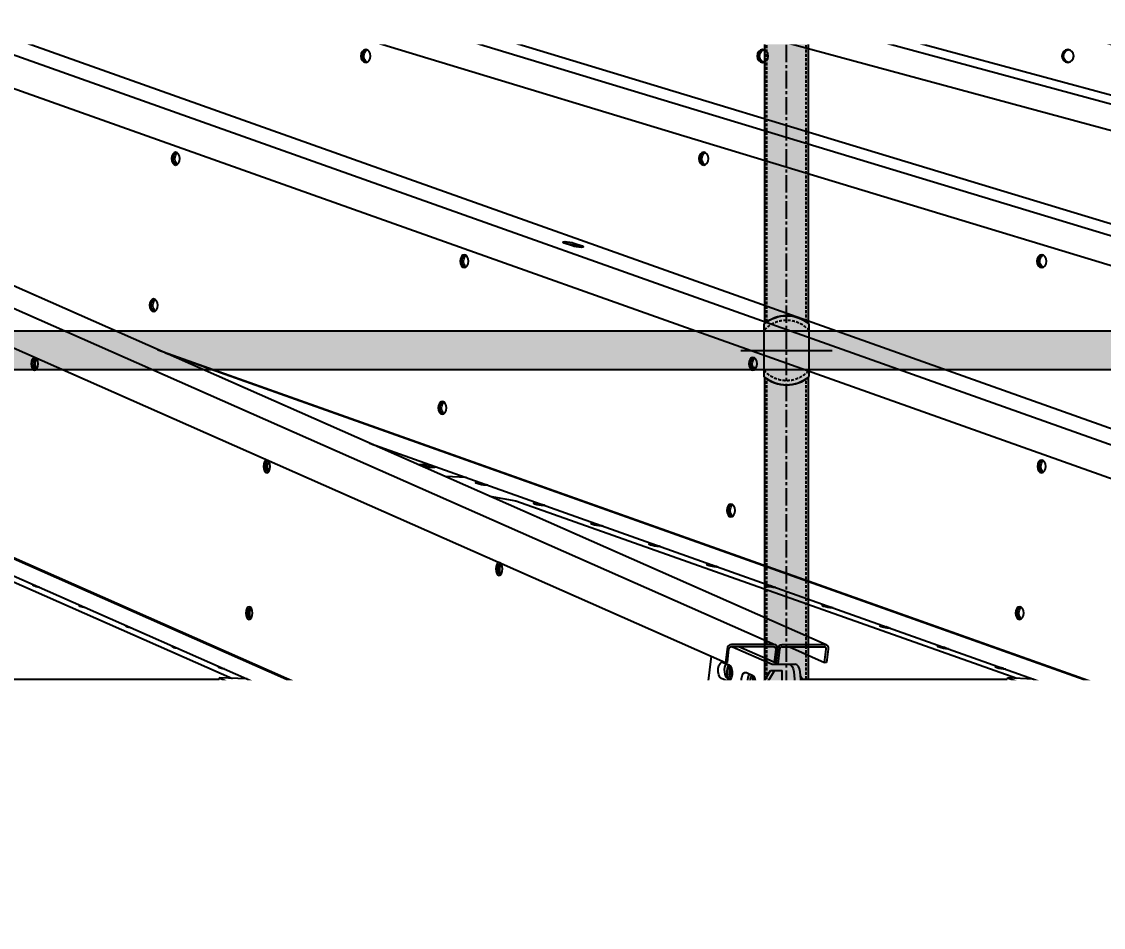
# Model space of a CAD drawing. Header units: millimetres. Extents: x -272986 to 200319, y -34579 to 49604.
# Drawn here: x -34088 to -32902, y 15525 to 16518 of the extents above; entities that cross this region are included whole.
import ezdxf
from ezdxf import colors
from ezdxf.entities.mleader import LeaderData, LeaderLine
from ezdxf.math import Vec2, Vec3

# ---------------------------------------------------------------- set-up
doc = ezdxf.new("R2010")
doc.units = ezdxf.units.MM
for name, pattern in [('CENTER2', [28.575000000000003, 19.05, -3.175, 3.175, -3.175]), ('HIDDEN', [9.524999999999999, 6.35, -3.175]), ('HIDDEN2', [4.762499999999999, 3.175, -1.5875])]:
    doc.linetypes.add(name, pattern=pattern)
doc.layers.get('Defpoints').update_dxf_attribs({"color": 9})
for name, color, linetype in [('X 0001 M', 7, 'Continuous'), ('X 0515 M', 7, 'Continuous'), ('X 1001 M', 8, 'HIDDEN2'), ('X 1515 M', 8, 'HIDDEN'), ('X 2001 M', 1, 'CENTER2'), ('X 3001 D', 5, 'Continuous'), ('X 4001 T', 7, 'Continuous'), ('X 5001 H', 8, 'Continuous')]:
    doc.layers.add(name, color=color, linetype=linetype)
doc.layers.add('X 5999 H', color=7, linetype='Continuous', true_color=0xffffff)
doc.styles.add('BIT STD. 2.5', font='isocpeur.ttf', dxfattribs={"height": 2.5})
doc.styles.add('BIT STD. 3.0', font='isocpeur.ttf', dxfattribs={"height": 2.5})
doc.dimstyles.new('BIT STD. 3.0', dxfattribs={"dimtxt": 3, "dimasz": 3, "dimexe": 1, "dimexo": 0.75, "dimgap": 1, "dimtad": 1, "dimdec": 0, "dimdsep": 46, "dimtxsty": 'BIT STD. 3.0', "dimcen": 0, "dimadec": 0, "dimazin": 0, "dimtfac": 1, "dimtdec": 0, "dimtmove": 0, "dimatfit": 3, "dimfxl": 1, "dimtfill": 1, "dimlwd": -1, "dimlwe": -1, "dimarcsym": 0})

# ---------------------------------------------------------------- blocks, each defined once
blk = doc.blocks.new('*D36')
at = {"layer": 'Defpoints', "color": 0, "transparency": 16777216}
for p in [(-29560.67678410275, 19644.47732991414), (-45157.67678410285, 15542.02923352813), (-29560.67678410275, 15542.02923352813)]:
    blk.add_point(p, dxfattribs=at)
at = {"layer": 'X 3001 D', "color": 0, "transparency": 16777216}
for p, q in [((-45157.67678410285, 15587.02923352813), (-45157.67678410285, 19704.47732991414)), ((-29560.67678410275, 15587.02923352813), (-29560.67678410275, 19704.47732991414)), ((-44977.67678410285, 19644.47732991414), (-29740.67678410275, 19644.47732991414))]:
    blk.add_line(p, q, dxfattribs=at)
for points in [[(-44977.67678410285, 19674.47732991414), (-44977.67678410285, 19614.47732991414), (-45157.67678410285, 19644.47732991414)], [(-29740.67678410275, 19674.47732991414), (-29740.67678410275, 19614.47732991414), (-29560.67678410275, 19644.47732991414)]]:
    blk.add_solid(points, dxfattribs=at)
at = {"layer": 'X 3001 D', "color": 0, "transparency": 16777216, "insert": (-37359.1767841028, 19794.47732991414), "char_height": 150, "attachment_point": 5, "style": 'BIT STD. 3.0', "bg_fill": 3, "box_fill_scale": 1.1, "bg_fill_color": 256, "bg_fill_true_color": 13158600, "bg_fill_transparency": 0}
blk.add_mtext('INTERNAL TANK DIAMETER - %%C15597mm (20 PLATES ROUND)', dxfattribs=at)
blk = doc.blocks.new('A$C79477E6E')
at = {"extrusion": (0, 1, 0)}
for p, q in [((635.7450653151718, 1806.937440925562), (4097.672395711848, 277.2702713872477)), ((4153.094006394884, 277.2702713872295), (691.166675998189, 1806.937440925545)), ((779.1481817472595, 1807.075177638053), (5082.206792844812, 277.4080080997392)), ((5131.633180608846, 277.408008099721), (828.57456951126, 1807.075177638037)), ((903.5312063859819, 1807.148346581193), (5941.765514146438, 277.4811770428805)), ((5983.979637287925, 277.4811770428623), (945.7453295274463, 1807.148346581178)), ((1005.778426295106, 1807.190208002028), (6655.13038112038, 277.5230384637161)), ((6689.092787826947, 277.523038463698), (1039.740833001648, 1807.190208002014)), ((580.8028110970881, 1787.748446359687), (4042.730141493714, 258.0812768213946)), ((754.916153752536, 1778.76946572288), (5032.716276783151, 258.0812768213946)), ((1014.02843625953, 1741.149352064307), (5898.780234710128, 258.0812768213946)), ((1334.448691796191, 1689.133435874106), (6619.59664632897, 258.0812768213946)), ((1775.685961908388, 1607.919369280638), (7177.416619333144, 258.0812768213946)), ((1958.776903833823, 948.9082230297281), (3961.688628994238, 63.91324275953957)), ((1964.61123770001, 945.3884414238601), (3961.688628994241, 62.97138614154392)), ((2082.165495673329, 874.4694086095078), (3961.688628994238, 43.99419724816835)), ((3874.919179286928, 714.6485767070881), (3866.059940969953, 717.7978914679043)), ((3882.48665627377, 713.1770686655982), (3876.340389430323, 715.3619663059417)), ((3876.705624488361, 717.7978914679043), (3885.564862805328, 714.6485767070899)), ((3420.671222481727, 600.8943627818426), (4964.663591726112, 52.03025222574615)), ((3428.495417868846, 597.4372091013956), (4964.663591726119, 51.35447242221016)), ((4072.662885430345, 582.0864993315354), (4076.381265138236, 580.9575555358333)), ((4072.880046881091, 581.527616404619), (4076.138936645362, 580.5381791579493)), ((3652.524732886723, 498.4489128456989), (4834.522209814506, 78.26808373252607)), ((3707.659261843379, 474.9742634560534), (3713.820432642304, 474.8344283737315)), ((3722.681051123374, 471.6943327858953), (3716.52000684704, 471.8341649966369)), ((3758.744981738007, 460.6893464319473), (3735.705784910861, 461.6950147231746)), ((3771.427490831666, 455.4680989403005), (3773.569465207576, 455.4194842901034)), ((3780.916347223188, 452.8077875335748), (3774.831869136273, 452.9458819837928)), ((3782.400906515209, 452.280050912841), (3780.288235835327, 452.3280004808821)), ((3784.413759228373, 440.1731911556999), (3812.98564480717, 435.2115025348339)), ((3060.40695790133, 435.2115025348339), (3502.436866298191, 240.5045107809292)), ((3812.98564480717, 435.2115025348339), (3812.816694718564, 434.1765764780721)), ((3812.98564480717, 435.2115025348339), (4362.048524879534, 240.6328860498852)), ((3834.718526572065, 433.0388242301906), (3836.651188833526, 432.9949601668086)), ((3845.482630141163, 429.8555267895463), (3843.579271575723, 429.898725770774)), ((3898.009562312465, 410.6095495200807), (3899.73291245948, 410.5704360435138)), ((3908.564353767117, 407.4310026662515), (3906.870307316127, 407.469451060666)), ((3961.300598052865, 388.1802748099726), (3962.814636085437, 388.1459119202173)), ((3971.64607739307, 385.0064785429549), (3970.161343056527, 385.0401763505561)), ((4024.591633793269, 365.7510000998627), (4025.896359711391, 365.7213877969225)), ((4034.727801019024, 362.5819544196602), (4033.45237879693, 362.6109016404462)), ((4087.882669533672, 343.3217253897546), (4088.978083337344, 343.2968636736277)), ((4097.809524644978, 340.1574302963654), (4096.74341453733, 340.1816269303381)), ((4151.173705274072, 320.8924506796448), (4152.059806963298, 320.8723395503312)), ((4160.891248270931, 317.7329061730688), (4160.034450277733, 317.75235222023)), ((4214.464741014472, 298.4631759695367), (4215.141530589251, 298.4478154270364)), ((4223.972971896885, 295.3083820497741), (4223.325486018133, 295.3230775101201)), ((4095.945441907988, 275.1327529549981), (4049.050232868511, 275.1327529549981)), ((4096.239283415551, 277.5686781169625), (4049.344074376069, 277.5686781169625)), ((4050.607158213272, 275.1327529549999), (4093.908211984752, 256)), ((4100.729333299583, 256), (4057.428279528107, 275.1327529549999)), ((4104.471843551564, 275.1327529549981), (4151.367052591038, 275.1327529549981)), ((4104.765685059127, 277.5686781169625), (4151.660894098604, 277.5686781169625)), ((4112.851033415824, 275.1327529549908), (4151.441762449042, 258.0812768213509)), ((4277.755776754871, 276.0339012594268), (4278.223254215205, 276.0232913037416)), ((4287.054695522842, 272.8838579264793), (4286.616521758533, 272.8938028000102)), ((4008.499882360327, 109.2042323007681), (4027.282051977629, 264.9070802277802)), ((4044.493190539175, 272.6968277930373), (4042.730141493787, 258.0812768212581)), ((4044.861741904668, 258.0812768212581), (4046.62479095006, 272.6968277930373)), ((4097.783200811307, 272.6968277930373), (4096.020093916373, 258.08079725266)), ((4099.914801222218, 272.6968277930373), (4098.043829001039, 257.1866013833078)), ((4102.046401633106, 272.6968277930373), (4100.067564085679, 256.2924055139611)), ((4151.441762448969, 258.0812768212581), (4153.204811494357, 272.6968277930373)), ((4155.336411905246, 272.6968277930355), (4153.573362859854, 258.0812768212581)), ((4001.186680181458, 97.00001194459583), (4092.270470165055, 249)), ((4096.450458682786, 249), (4005.366668699186, 97.00001194459583)), ((4040.401970545874, 258.0895718374832), (4046.511254070101, 255.3901591853555)), ((4042.730141493787, 258.0812768212581), (4044.861741904668, 258.0812768212581)), ((4092.270470165055, 249), (4104.976860326326, 249)), ((4093.908211984752, 256), (4119.308494039531, 256)), ((4104.976860326326, 135.5), (4104.976860326326, 249)), ((4153.573362859854, 258.0812768212581), (4151.441762448969, 258.0812768212581)), ((4341.046812495275, 253.6046265493187), (4341.304977841159, 253.5987671804451)), ((4350.136419148796, 250.4593338031827), (4349.907557498937, 250.4645280899022)), ((3487.729646521737, 239.1393675876861), (3038.912402057729, 239.1393675876861)), ((3487.875847903761, 241.081119958546), (3487.612350324573, 239.1393675876861)), ((3518.377044859015, 239.8732875380192), (3487.875847903761, 241.081119958546)), ((3487.875847903761, 241.081119958546), (3536.009310256737, 219.8791119509024)), ((4044.395595215636, 237.8514980192213), (4038.286311691405, 240.5509106713489)), ((4045.107433006237, 240.5509106713489), (4048.126854557988, 239.2167665435518)), ((4065.857318563492, 246.8420191202895), (4071.966602087723, 244.1426064681636)), ((4075.179748712271, 239.1393675876861), (4074.408626070104, 239.1393675876861)), ((4117.638274187488, 247.6779934804836), (4137.798091420889, 21)), ((4144.619212735724, 21), (4124.459395502319, 247.6779934804836)), ((4196.081461887563, 124), (4124.893388328775, 242.7981564290549)), ((4351.608323804539, 239.1393675876861), (4127.085864516997, 239.1393675876861)), ((4351.779781859288, 241.081119958546), (4351.462793768238, 239.1393675876861)), ((4379.98082097244, 239.85013560486), (4351.779781859288, 241.081119958546)), ((4351.779781859288, 241.081119958546), (4411.607710489199, 219.8791119509024)), ((4069.850943233254, 226.6039453020294), (4063.741659709027, 229.3033579541552)), ((4070.562781023862, 229.3033579541552), (4073.58220257561, 227.9692138263581)), ((3536.009310256737, 219.8791119509024), (3535.752433744739, 217.9861511968647)), ((3536.009310256737, 219.8791119509024), (3570.000043073062, 213.8418656280992)), ((3570.000043073062, 213.8418656280992), (3569.859905632358, 212.8091722402878)), ((3570.000043073062, 213.8418656280992), (3961.688628994227, 41.30940838862625)), ((4411.607710489199, 219.8791119509024), (4411.298687554725, 217.9861511974505)), ((4411.607710489199, 219.8791119509024), (4446.373195453485, 213.8418656280992)), ((4446.373195453485, 213.8418656280992), (4446.204609844746, 212.8091722408499)), ((4446.373195453485, 213.8418656280992), (4964.66359172609, 30.16849796011775)), ((4105.533805049683, 135.5), (4104.976860326326, 135.5)), ((4105.533805049683, 21), (4105.533805049683, 135.5)), ((4196.081461887563, 124), (4196.081461887563, 19)), ((4196.081461887563, 95.22993228098494), (4715.97116139442, 95.22993228098312)), ((3998.390756973811, 92.75), (3970.215030637766, 92.75)), ((4715.574492657728, 92.30682208662802), (4196.081461887563, 92.30682208662984)), ((3961.688628994223, 82.75), (3961.688628994223, 19)), ((3965.868617511955, 82.75), (3965.868617511955, 19)), ((4110.75879069684, 11), (4105.533805049683, 21)), ((4137.798091420889, 16), (4135.185598597309, 11)), ((4137.798091420889, 21), (4137.798091420889, 16)), ((4144.619212735724, 16), (4137.798091420889, 16)), ((4142.006719912144, 11), (4144.619212735724, 16)), ((4144.619212735724, 16), (4144.619212735724, 21)), ((4937.265173298456, 16.49706326062915), (4196.291310200395, 16.49706326063279)), ((7883.500000002063, 3), (-7883.500000002063, 3)), ((-7883.500000002063, 0), (7883.500000002063, 0)), ((4224.724985609249, 11), (3970.048606029679, 11)), ((4093.660392262213, 3), (4093.660392262213, 0)), ((4144.515532770947, 3), (4144.515532770947, 0)), ((4224.724985609249, 3), (4224.724985609249, 11))]:
    blk.add_line(p, q, dxfattribs=at)
at = {"extrusion": (0, 0, -1)}
for centre, major_axis, ratio, start_param, end_param in [((3648.510671088825, 922.8236979599151), (4.884981308350689e-15, -7.000000000000065), 0.7604059656000091, -4.25860337486617, 2.024581932313416), ((3651.757911330478, 922.8236979599187), (2.220446049250313e-15, -7.000000000000184), 0.7604059656000105, 0.3099686873817911, 2.024581932313378), ((3651.757911330478, 922.8236979599205), (3.552713678800501e-15, -6.999999999999733), 0.7604059656000108, 2.024581932313402, 2.831623966206998), ((4083.520587127638, 922.8236979599151), (6.217248937900877e-15, -7.000000000000066), 0.8526401643540735, -4.258603374866189, 2.024581932313398), ((4086.133079951218, 922.8236979599187), (4.884981308350689e-15, -7.00000000000014), 0.8526401643540749, 0.2206433529063936, 2.024581932313412), ((4086.133079951222, 922.8236979599187), (7.993605777301129e-15, -7.00000000000019), 0.8526401643540751, 2.024581932313378, 2.920949300681687), ((4417.98067388319, 922.8236979599151), (7.549516567451064e-15, -7.000000000000066), 0.9238795325112732, -4.25860337486619, 2.024581932313395), ((4419.894091045018, 922.8236979599187), (1.154631945610163e-14, -7.000000000000096), 0.9238795325112743, 0.1484783688012183, 2.02458193231341), ((4419.894091045018, 922.8236979599187), (1.48769885299771e-14, -6.999999999999922), 0.9238795325112744, 2.02458193231341, 2.993114284785913), ((4018.969076071211, 810.348170787991), (4.884981308350689e-15, -7.000000000000065), 0.7604059656000091, -4.258603374866169, 2.024581932313417), ((3440.063682077813, 810.348170787991), (6.217248937900877e-15, -7.000000000000065), 0.6494480483301575, -4.258603374866184, 2.024581932313402), ((3443.865711905819, 810.3481707879928), (2.664535259100376e-15, -7.000000000000167), 0.6494480483301592, 0.4314193903984131, 2.024581932313415), ((3443.865711905819, 810.3481707879928), (3.774758283725532e-15, -6.999999999999734), 0.6494480483301592, 2.02458193231343, 2.710173263190905), ((4022.216316312868, 810.3481707879946), (2.664535259100376e-15, -7.000000000000142), 0.7604059656000104, 0.3099686873818133, 2.024581932313393), ((4022.216316312868, 810.3481707879946), (3.33066907387547e-15, -7.000000000000147), 0.7604059656000105, 2.024581932313438, 2.831623966207017), ((3880.242021046124, 714.648576707079), (6.922618541570805, -1.037955937339952), 0.1710541236911208, -0.7197052314051735, 2.42188742218462), ((3756.465050540868, 697.872643616065), (6.217248937900877e-15, -7.000000000000065), 0.6494480483301575, -4.258603374866185, 2.024581932313401), ((3760.267080368874, 697.8726436160669), (3.774758283725532e-15, -6.999999999999998), 0.6494480483301595, 0.4314193903984038, 2.024581932313415), ((3760.267080368874, 697.8726436160669), (2.886579864025407e-15, -7.000000000000698), 0.6494480483301593, 2.024581932313454, 2.710173263190862), ((4389.427481053594, 697.872643616065), (4.884981308350689e-15, -7.000000000000065), 0.7604059656000091, -4.25860337486617, 2.024581932313416), ((4392.674721295254, 697.8726436160669), (2.220446049250313e-15, -7.000000000000085), 0.7604059656000104, 0.309968687382004, 2.02458193231343), ((4392.674721295254, 697.8726436160687), (4.662936703425657e-15, -6.999999999999848), 0.7604059656000107, 2.024581932313462, 2.831623966207357), ((3415.958168247595, 649.5771100984257), (6.217248937900877e-15, -7.000000000000065), 0.6494480483301575, -4.258603374866184, 2.024581932313402), ((3419.760198075601, 649.5771100984293), (3.774758283725532e-15, -7.000000000000068), 0.6494480483301595, 0.4314193903983676, 2.024581932313415), ((3419.760198075601, 649.5771100984293), (2.442490654175344e-15, -7.000000000000043), 0.6494480483301593, 2.024581932313377, 2.710173263190828), ((3285.559463666967, 585.3971164441409), (4.662936703425657e-15, -7.000000000000064), 0.5224985647159204, -4.258603374866197, 2.02458193231339), ((4072.86641900392, 585.3971164441409), (6.217248937900877e-15, -7.000000000000065), 0.6494480483301575, -4.258603374866185, 2.024581932313401), ((3289.822664488744, 585.3971164441409), (1.998401444325282e-15, -7.000000000000376), 0.5224985647159219, 0.6221752504492684, 2.02458193231339), ((3289.822664488744, 585.3971164441427), (1.998401444325283e-15, -6.99999999999806), 0.5224985647159218, 2.024581932313386, 2.519417403140392), ((4076.668448831926, 585.3971164441409), (1.998401444325282e-15, -7.000000000000181), 0.6494480483301591, 0.4314193903983488, 2.024581932313401), ((4076.66844883193, 585.3971164441409), (2.442490654175344e-15, -7.000000000001195), 0.6494480483301591, 2.024581932313489, 2.710173263190902), ((3732.35953671065, 537.1015829264998), (6.217248937900877e-15, -7.000000000000065), 0.6494480483301575, -4.258603374866185, 2.024581932313401), ((3736.161566538656, 537.1015829265034), (1.998401444325282e-15, -7.000000000000181), 0.6494480483301591, 0.4314193903984318, 2.024581932313401), ((3736.161566538656, 537.1015829265034), (2.442490654175344e-15, -6.999999999999334), 0.6494480483301592, 2.024581932313399, 2.7101732631911), ((3655.061631745342, 495.6959120899683), (6.936425114090539, -0.9412792553917738), 0.1819892258667525, -1.425160951981436, -1.125102458549748), ((3540.112943843193, 472.921589272215), (4.662936703425657e-15, -7.000000000000064), 0.5224985647159204, -4.258603374866186, 2.0245819323134), ((3544.376144664973, 472.921589272215), (1.77635683940025e-15, -7.000000000000181), 0.5224985647159218, 0.622175250449301, 2.024581932313397), ((3544.376144664973, 472.921589272215), (8.881784197001252e-16, -7.000000000001177), 0.5224985647159218, 2.024581932313494, 2.519417403140394), ((3712.089634345215, 473.4042142263443), (6.908548668496799, -1.127809955182841), 0.1590644159616134, -2.720108375440276, -2.292652211016563), ((4389.267787466975, 472.921589272215), (6.217248937900877e-15, -7.000000000000065), 0.6494480483301575, -4.258603374866174, 2.024581932313412), ((4393.069817294989, 472.921589272215), (1.77635683940025e-15, -7.000000000000366), 0.649448048330159, 0.4314193903986983, 2.024581932313393), ((4393.069817294989, 472.921589272215), (3.33066907387547e-15, -6.999999999999369), 0.6494480483301591, 2.024581932313424, 2.710173263190989), ((3712.089634345215, 473.4042142263443), (-6.908548668497106, 1.127809955182891), 0.1590644159616135, -2.292652211013723, -1.520040599451041), ((3718.350853869411, 473.2666373798584), (6.936425114089176, -0.9412792553915892), 0.1819892258667525, -0.2259032369006073, 0.8735066785851535), ((3775.857863333502, 453.8980497105913), (-6.90854866849761, 1.127809955182976), 0.1590644159616132, -2.292652211013663, 0.8489404425761298), ((3839.148899073898, 431.4687750004832), (-6.908548668497132, 1.127809955182897), 0.1590644159616132, -2.292652211013719, 0.8489404425760743), ((4048.760905173705, 424.6260557545756), (6.217248937900877e-15, -7.000000000000065), 0.6494480483301575, -4.258603374866178, 2.024581932313408), ((4052.562935001712, 424.6260557545775), (1.998401444325282e-15, -6.999999999999987), 0.6494480483301592, 0.4314193903986778, 2.024581932313415), ((4052.562935001712, 424.6260557545775), (2.220446049250313e-15, -7.000000000000229), 0.6494480483301593, 2.024581932313386, 2.710173263190956), ((3902.439934814302, 409.0395002903733), (-6.908548668497132, 1.127809955182897), 0.1590644159616132, -2.292652211013719, 0.8489404425760743), ((3908.61518897831, 408.9019234438874), (-6.936425114089265, 0.941279255391603), 0.1819892258667522, -1.456126395682917, 0.02643956483349341), ((3965.730970554701, 386.6102255802634), (-6.908548668497132, 1.127809955182897), 0.1590644159616132, -2.292652211013719, 0.8489404425760743), ((3794.666424019419, 360.4460621002891), (4.662936703425657e-15, -7.000000000000064), 0.5224985647159204, -4.258603374866186, 2.0245819323134), ((3798.929624841199, 360.4460621002891), (2.220446049250313e-15, -7.000000000000401), 0.5224985647159219, 0.6221752504495399, 2.024581932313397), ((3798.929624841196, 360.4460621002927), (1.998401444325282e-15, -6.999999999994529), 0.5224985647159219, 2.024581932313221, 2.519417403140483), ((4029.022006295105, 364.1809508701554), (-6.908548668497132, 1.127809955182898), 0.1590644159616133, -2.292652211013722, 0.8489404425760716), ((4035.193633226456, 364.0433740236695), (-6.936425114089449, 0.9412792553916279), 0.1819892258667523, -1.348317937873114, -0.08136889297611738), ((3290.43299443712, 341.7516761600455), (-6.936425114089561, 0.9412792553916433), 0.1819892258667523, -1.652463213223672, 0.5279740823680541), ((4092.313042035505, 341.7516761600455), (-6.908548668497138, 1.127809955182898), 0.1590644159616132, -2.292652211013627, 0.8489404425761662), ((4098.482855350525, 341.6140993135596), (-6.936425114089531, 0.9412792553916391), 0.1819892258667522, -1.288057823687635, -0.1416290071614386), ((3341.352636080232, 319.3224014499374), (-6.9364251140896, 0.9412792553916484), 0.1819892258667523, -1.620843672450998, 0.4963545415952209), ((4155.604077775904, 319.3224014499374), (-6.908548668497138, 1.127809955182898), 0.1590644159616132, -2.292652211013719, 0.8489404425760743), ((3520.719404343901, 312.1505285826497), (4.662936703425657e-15, -7.000000000000064), 0.5224985647159204, -4.258603374866186, 2.0245819323134), ((3524.982605165682, 312.1505285826515), (2.220446049250313e-15, -7.000000000000573), 0.5224985647159219, 0.6221752504494207, 2.02458193231332), ((3524.982605165682, 312.1505285826497), (8.881784197001252e-16, -7.000000000001177), 0.5224985647159218, 2.024581932313494, 2.519417403140394), ((4161.772077474598, 319.1848246034515), (-6.936425114089114, 0.9412792553915826), 0.1819892258667523, -1.221548183476945, -0.2081386473723079), ((4365.162273636757, 312.1505285826497), (6.217248937900877e-15, -7.000000000000065), 0.6494480483301575, -4.258603374866174, 2.024581932313412), ((4368.964303464767, 312.1505285826515), (1.55431223447522e-15, -7.000000000000167), 0.6494480483301591, 0.4314193903986521, 2.0245819323134), ((4368.964303464771, 312.1505285826479), (3.108624468950438e-15, -7.000000000002224), 0.6494480483301592, 2.024581932313447, 2.710173263190981), ((3392.272277723347, 296.8931267398275), (-6.936425114089544, 0.9412792553916407), 0.1819892258667523, -1.588651484187345, 0.4641623533315644), ((4218.895113516304, 296.8931267398275), (-6.908548668497137, 1.127809955182898), 0.1590644159616133, -2.292652211013723, 0.8489404425760703), ((4225.061299598667, 296.7555498933416), (-6.936425114089805, 0.9412792553916763), 0.1819892258667523, -1.145875986960226, -0.2838108438888963), ((3443.191919366458, 274.4638520297176), (-6.936425114089578, 0.9412792553916456), 0.1819892258667523, -1.555818999915498, 0.4313298690599023), ((4048.756391360945, 272.6968277930373), (1.010397655715015, 2.28672179709806), 0.8307870521802077, -1.922611375893037, -0.3518150490978671), ((4095.651600400422, 272.6968277930373), (1.010397655715084, 2.286721797098218), 0.8307870521802075, -0.3518150490982244, 1.218981277696854), ((4104.178002043995, 272.6968277930355), (2.020795311430588, 4.573443594197367), 0.8307870521802073, -1.922611375892874, -0.3518150490980911), ((4151.073211083472, 272.6968277930355), (2.020795311430633, 4.573443594197472), 0.8307870521802072, -0.351815049098045, 1.218981277696692), ((4282.186149256708, 274.4638520297176), (-6.908548668497136, 1.127809955182898), 0.1590644159616133, -2.292652211013726, 0.8489404425760676), ((4288.350521722739, 274.3262751832317), (-6.936425114089541, 0.9412792553916405), 0.1819892258667523, -1.054943724858328, -0.374743105990739), ((3494.111561009573, 252.0345773196095), (-6.936425114089578, 0.9412792553916454), 0.1819892258667523, -1.522268689962297, 0.3977795591067044), ((4039.34414111864, 249.320241254416), (5.10702591327572e-15, -9.000000000000004), 0.5224985647159278, 0.2268928027592731, 3.368485456349066), ((4049.219904195645, 247.9705349283522), (8.881784197001252e-16, -9.000000000000037), 0.5224985647159195, 0.2345528416188601, 2.536854490308585), ((4045.453424642867, 246.6208286022884), (-5.107025913275721e-15, 9.000000000000014), 0.5224985647159278, 0.2268928027592733, 3.368485456349066), ((4053.483105017433, 247.9705349283522), (4.840572387365683e-13, 9.000000000000085), 0.522498564715922, -2.199666318021368, -1.117130002680818), ((4112.4873727247, 246), (-4.106421066163656e-15, 10.00000000000003), 0.5224985647159278, 2.242903829628022e-16, 1.402199387185465), ((4345.477184997111, 252.0345773196095), (-6.908548668497136, 1.127809955182898), 0.1590644159616132, -2.292652211013716, 0.8489404425760769), ((4351.639743846808, 251.8970004731236), (-6.936425114086706, 0.9412792553912557), 0.1819892258667523, -0.9301656221790324, -0.4995212086704081), ((4064.799489136261, 238.0726885372223), (4.218847493575595e-15, -9.000000000000005), 0.5224985647159277, 0.2268928027592726, 3.368485456349066), ((4074.67525221327, 236.7229822111585), (6.661338147750939e-16, -8.999999999999876), 0.5224985647159195, 0.2345528416190605, 2.536854490308477), ((4070.908772660488, 235.3732758850947), (-4.440892098500626e-15, 9.000000000000016), 0.5224985647159277, 0.2268928027592728, 3.368485456349066), ((4078.938453035054, 236.7229822111585), (4.813927034774679e-13, 8.999999999998836), 0.5224985647159218, -2.199666318021178, -1.117130002681039), ((3280.078457589469, 232.3908359573852), (-6.96186450008881, 0.7296867015392245), 0.2004328570436206, -3.623414017017146, 2.65977129016244), ((3370.80301598904, 232.3908359573852), (-6.96186450008881, 0.7296867015392245), 0.2004328570436206, -3.623414017017146, 2.65977129016244), ((3461.527574388612, 232.3908359573852), (-6.96186450008881, 0.7296867015392245), 0.2004328570436206, -3.623414017017146, 2.65977129016244), ((4168.197109072884, 232.3908359573852), (-6.936425114089349, 0.9412792553915994), 0.1819892258667495, -3.782306245871081, 2.500879061308505), ((4250.573284285751, 232.3908359573852), (-6.936425114089349, 0.9412792553915994), 0.1819892258667495, -3.782306245871081, 2.500879061308505), ((4332.949459498621, 232.3908359573852), (-6.936425114089349, 0.9412792553915994), 0.1819892258667495, -3.782306245871081, 2.500879061308505), ((3775.272884520127, 199.6750014107238), (4.662936703425657e-15, -7.000000000000064), 0.5224985647159204, -4.258603374866186, 2.0245819323134), ((3779.536085341908, 199.6750014107238), (2.220446049250313e-15, -7.000000000000401), 0.5224985647159219, 0.6221752504495404, 2.0245819323134), ((3779.536085341904, 199.6750014107274), (2.664535259100376e-15, -6.999999999994072), 0.5224985647159219, 2.024581932313182, 2.519417403140461), ((3994.210768456083, 102.75), (1.77635683940025e-15, -9.999999999999996), 0.8526401643541051, -0.958193638691438, -5.551115123125783e-16), ((4223.584087673556, 100.8537086395827), (-6.936425114089349, 0.9412792553915994), 0.1819892258667495, -3.782306245871074, 2.500879061308512), ((4307.258862803912, 100.8537086395827), (-6.936425114089349, 0.9412792553915994), 0.1819892258667495, -3.782306245871074, 2.500879061308512), ((4390.933637934264, 100.8537086395827), (-6.936425114089349, 0.9412792553915994), 0.1819892258667495, -3.782306245871074, 2.500879061308512), ((3974.395019155494, 82.75), (-4.10642106616362e-15, 9.999999999999943), 0.8526401643541052, -1.570796326794897, 5.773159728050814e-15), ((4257.105784614181, 10.87328690203321), (-6.936425114089349, 0.9412792553915994), 0.1819892258667495, -3.782306245871074, 2.500879061308512), ((4337.37543648851, 10.87328690203321), (-6.936425114089349, 0.9412792553915994), 0.1819892258667495, -3.782306245871074, 2.500879061308512), ((4417.645088362839, 10.87328690203321), (-6.936425114089349, 0.9412792553915994), 0.1819892258667495, -3.782306245871074, 2.500879061308512)]:
    blk.add_ellipse(centre, major_axis=major_axis, ratio=ratio, start_param=start_param, end_param=end_param, dxfattribs=at)
for centre, major_axis, ratio, start_param, end_param in [((3650.134291209655, 922.8236979599187), (5.524469770534779e-13, -7.000000000000142), 0.7604059656000104, -2.024581932313476, -0.1531119480275469), ((3650.134291209648, 922.8236979599151), (-1.110223024625156e-15, 7), 0.7604059656000083, 1.117010721276396, 2.988480705561362), ((3650.134291209655, 922.8236979599187), (-4.440892098500626e-15, 6.999999999999977), 0.7604059656000105, 0.1531119480301573, 1.117010721276423), ((4084.826833539435, 922.8236979599187), (6.217248937900877e-13, -7.00000000000014), 0.8526401643540749, -2.024581932313501, -0.1096482924256397), ((4084.82683353942, 922.8236979599151), (-2.331468351712829e-15, 7.000000000000082), 0.852640164354073, 1.117010721276379, 3.03194436116273), ((4084.826833539435, 922.8236979599187), (-9.103828801926284e-15, 7.000000000000006), 0.8526401643540751, 0.1096482924292859, 1.117010721276374), ((4418.937382464104, 922.8236979599187), (6.825651155395462e-13, -7.00000000000003), 0.9238795325112743, -2.02458193231349, -0.07403432037818813), ((4418.937382464101, 922.8236979599151), (-6.88338275267597e-15, 6.999999999999999), 0.9238795325112727, 1.117010721276323, 3.067558333209311), ((4418.937382464104, 922.8236979599205), (-1.482147737874584e-14, 6.999999999999723), 0.9238795325112743, 0.07403432038330215, 1.1170107212764), ((3441.964696991825, 810.3481707879928), (4.716227408607665e-13, -7.000000000000042), 0.6494480483301592, -2.024581932313497, -0.2106343580675625), ((3441.96469699181, 810.348170787991), (-4.440892098500626e-16, 7.000000000000075), 0.6494480483301569, 1.117010721276411, 2.930958295522117), ((3441.964696991825, 810.3481707879928), (-2.331468351712829e-15, 6.999999999999998), 0.6494480483301591, 0.2106343580690047, 1.117010721276422), ((4020.592696192045, 810.3481707879946), (5.528910662633282e-13, -7.000000000000114), 0.7604059656000106, -2.024581932313513, -0.1531119480278686), ((4020.592696192034, 810.348170787991), (-8.881784197001252e-16, 7.000000000000061), 0.7604059656000085, 1.117010721276355, 2.988480705561539), ((4020.592696192034, 810.348170787991), (-5.524469770534779e-13, 7.000000000000125), 0.7604059656000084, 0.1531119480281253, 1.117010721276281), ((3871.017547671119, 715.3619663059308), (-6.922618541575311, 1.037955937340548), 0.1710541236911036, -2.421887422186838, -1.21505215406451), ((3758.366065454877, 697.8726436160669), (4.720668300706166e-13, -7.000000000000083), 0.6494480483301592, -2.024581932313497, -0.2106343580676251), ((3758.366065454862, 697.872643616065), (-8.881784197001252e-16, 7.000000000000045), 0.649448048330157, 1.117010721276376, 2.930958295522323), ((3758.366065454877, 697.8726436160687), (-2.886579864025407e-15, 6.999999999999272), 0.6494480483301592, 0.2106343580688259, 1.117010721276421), ((4391.051101174431, 697.8726436160669), (5.52891066263328e-13, -7), 0.7604059656000105, -2.024581932313513, -0.1531119480278713), ((4391.051101174417, 697.872643616065), (-1.110223024625157e-15, 7.000000000000068), 0.7604059656000085, 1.117010721276462, 2.988480705561882), ((4391.051101174431, 697.8726436160687), (-3.996802888650564e-15, 6.999999999999915), 0.7604059656000105, 0.1531119480294671, 1.117010721276417), ((3417.859183161607, 649.5771100984293), (4.738431869100168e-13, -7.000000000000126), 0.6494480483301592, -2.024581932313483, -0.2106343580677101), ((3417.859183161592, 649.5771100984257), (-5.551115123125783e-16, 7.000000000000075), 0.6494480483301568, 1.117010721276406, 2.930958295522117), ((3417.859183161592, 649.5771100984257), (-4.720668300706166e-13, 7.000000000000153), 0.6494480483301568, 0.2106343580675589, 1.117010721276297), ((3287.691064077862, 585.3971164441409), (3.799183190267287e-13, -7.000000000000364), 0.5224985647159219, -2.02458193231347, -0.2956922084947551), ((3287.691064077848, 585.3971164441409), (0, 7.000000000000043), 0.5224985647159193, 1.117010721276405, 2.845900445096043), ((3287.691064077862, 585.3971164441409), (-1.77635683940025e-15, 7.000000000000773), 0.5224985647159218, 0.2956922084952702, 1.117010721276364), ((4074.767433917932, 585.3971164441409), (4.716227408607665e-13, -6.999999999999987), 0.6494480483301592, -2.024581932313497, -0.2106343580678733), ((4074.767433917914, 585.3971164441409), (-5.551115123125783e-16, 7.000000000000085), 0.6494480483301568, 1.117010721276354, 2.930958295522629), ((4074.767433917914, 585.3971164441409), (-4.711786516509164e-13, 7.000000000000083), 0.649448048330157, 0.2106343580669825, 1.117010721276297), ((3734.260551624662, 537.1015829265034), (4.747313653297172e-13, -6.999999999999998), 0.6494480483301593, -2.024581932313498, -0.2106343580679637), ((3734.260551624644, 537.1015829264998), (0, 7.000000000000045), 0.6494480483301568, 1.117010721276378, 2.930958295522319), ((3734.260551624662, 537.1015829265016), (-2.997602166487922e-15, 7.000000000000373), 0.6494480483301591, 0.2106343580686873, 1.11701072127639), ((3542.244544254092, 472.921589272215), (3.792521852119535e-13, -6.999999999999973), 0.5224985647159218, -2.024581932313492, -0.295692208494863), ((3542.244544254074, 472.921589272215), (-2.220446049250313e-16, 7.00000000000018), 0.5224985647159193, 1.117010721276372, 2.845900445096053), ((3542.244544254074, 472.921589272215), (-3.792521852119535e-13, 6.999999999999402), 0.5224985647159195, 0.2956922084935933, 1.117010721276335), ((4391.168802380991, 472.921589272215), (4.716227408607666e-13, -7.000000000000167), 0.6494480483301592, -2.024581932313483, -0.2106343580680854), ((4391.168802380973, 472.921589272215), (-5.551115123125783e-16, 6.999999999999914), 0.6494480483301569, 1.117010721276395, 2.930958295522724), ((4391.168802380973, 472.921589272215), (-4.718447854656914e-13, 6.999999999999946), 0.6494480483301568, 0.210634358067054, 1.117010721276319), ((3718.020296588835, 470.8307122178958), (-6.936425114089335, 0.9412792553916105), 0.1819892258667525, -1.836781804294196, -1.304810849295766), ((3844.995409573661, 428.8952729920366), (-6.93642511407912, 0.9412792553902265), 0.1819892258667523, -1.452125227408761, -1.304810849295707), ((4050.661920087718, 424.6260557545775), (4.736211423050918e-13, -7.000000000000157), 0.6494480483301592, -2.024581932313476, -0.2106343580681838), ((4050.661920087699, 424.6260557545756), (-7.771561172376097e-16, 7.000000000000085), 0.6494480483301568, 1.117010721276393, 2.930958295522424), ((4050.661920087718, 424.6260557545775), (-3.219646771412954e-15, 7.000000000000378), 0.649448048330159, 0.2106343580683802, 1.117010721276383), ((3908.284631697737, 406.4659982819194), (-6.936425114114798, 0.9412792553950684), 0.1819892258667523, -1.411364221469662, -1.304810849295883), ((3971.57385382181, 384.0367235718059), (-6.936425114131559, 0.9412792553973425), 0.1819892258667523, -1.371609808624592, -1.304810849295914), ((3796.798024430318, 360.4460621002891), (3.799183190267286e-13, -7.00000000000005), 0.5224985647159219, -2.024581932313536, -0.2956922084949605), ((3796.7980244303, 360.4460621002891), (-4.440892098500626e-16, 7.000000000000073), 0.5224985647159194, 1.117010721276383, 2.845900445096307), ((3796.7980244303, 360.4460621002891), (-3.785860513971784e-13, 6.999999999999191), 0.5224985647159194, 0.2956922084933558, 1.117010721276336), ((4034.863075945985, 361.6074488616068), (-6.936425114561618, 0.9412792554557017), 0.1819892258667523, -1.332732213688193, -1.304810849296588), ((3522.851004754801, 312.1505285826497), (3.805844528415038e-13, -6.99999999999996), 0.5224985647159219, -2.024581932313485, -0.2956922084949611), ((3522.851004754779, 312.1505285826497), (2.220446049250313e-16, 7.000000000000074), 0.5224985647159193, 1.117010721276431, 2.845900445096301), ((3522.851004754779, 312.1505285826497), (-3.781419621873283e-13, 6.999999999999699), 0.5224985647159195, 0.295692208493481, 1.117010721276286), ((4367.063288550773, 312.1505285826515), (4.716227408607666e-13, -7.000000000000167), 0.6494480483301592, -2.024581932313483, -0.2106343580682153), ((4367.063288550755, 312.1505285826497), (-1.110223024625156e-15, 6.999999999999815), 0.649448048330157, 1.11701072127625, 2.930958295522726), ((4367.063288550755, 312.1505285826515), (-4.714006962558417e-13, 6.999999999999934), 0.6494480483301567, 0.2106343580669856, 1.117010721276326), ((4048.756391360945, 272.6968277930355), (2.020795311430581, 4.57344359419737), 0.8307870521802074, 0.351815049098147, 1.922611375892884), ((4095.651600400422, 272.6968277930355), (2.020795311430491, 4.573443594197161), 0.8307870521802077, -1.218981277696827, 0.3518150490980472), ((4104.178002043995, 272.6968277930373), (1.010397655715063, 2.286721797098163), 0.8307870521802072, 0.3518150490980093, 1.922611375893179), ((4151.073211083472, 272.6968277930373), (1.010397655715111, 2.286721797098267), 0.8307870521802074, -1.218981277696942, 0.3518150490981362), ((4046.165262433471, 249.320241254416), (4.902744876744691e-13, -8.999999999999998), 0.5224985647159278, -2.536894188892238, -0.2268928027595534), ((4051.351504606551, 247.9705349283522), (4.902744876744691e-13, -8.999999999999806), 0.5224985647159219, -2.338987165371802, -0.564600085623453), ((4119.308494039531, 246), (-5.218048215738237e-15, 10.00000000000002), 0.5224985647159278, -1.402199387185475, -1.088018564132653e-14), ((4071.620610451093, 238.0726885372223), (4.902744876744691e-13, -8.999999999999996), 0.5224985647159277, -2.536894188892259, -0.2268928027595063), ((4076.806852624148, 236.7229822111585), (4.862776847858186e-13, -9.000000000000068), 0.5224985647159195, -2.338987165373506, -0.5646000856206428), ((3777.404484931027, 199.6750014107238), (3.792521852119535e-13, -7.000000000000417), 0.5224985647159219, -2.024581932313503, -0.2956922084951814), ((3777.404484931005, 199.6750014107238), (2.220446049250313e-16, 7.000000000000037), 0.5224985647159193, 1.117010721276374, 2.845900445096436), ((3777.404484931027, 199.6750014107238), (-1.554312234475219e-15, 7.000000000000268), 0.5224985647159218, 0.2956922084947745, 1.117010721276439), ((3998.390756973811, 102.75), (4.106421066163644e-15, -10), 0.852640164354105, -8.881784197001252e-16, 0.9581936386914365), ((3970.215030637766, 82.75), (-4.106421066163644e-15, 10), 0.8526401643541052, -8.881784197001252e-16, 1.570796326794896), ((3970.048606029679, 19), (1.770800049398126e-14, -16), 0.5224985647159278, -1.570796326794896, -4.440892098500626e-16), ((3970.048606029679, 19), (1.428849054911013e-15, -7.999999999999987), 0.5224985647159278, -1.570796326794897, 1.332267629550188e-15), ((4200.261450405287, 19), (1.42884905491101e-15, -8), 0.5224985647159278, -1.570796326794897, -4.440892098500626e-16)]:
    blk.add_ellipse(centre, major_axis=major_axis, ratio=ratio, start_param=start_param, end_param=end_param)
at = {"extrusion": (0, 0, -0.9999999999999999)}
for centre, major_axis, ratio, start_param, end_param in [((3871.382782729157, 717.7978914678952), (-6.922618541574851, 1.037955937340559), 0.1710541236911207, -0.7197052314054595, 2.421887422184334), ((3655.061631745342, 495.6959120899683), (6.936425114088959, -0.9412792553915597), 0.1819892258667524, -0.3045843722993498, 0.3006718211258405), ((3718.350853869411, 473.2666373798584), (-6.936425114089297, 0.9412792553917385), 0.1819892258667525, -1.982103878026864, 1.937809059640893), ((3845.325966854241, 431.3311981539973), (-6.936425114089141, 0.9412792553915857), 0.1819892258667523, -1.50544695596843, 0.0757601251191069), ((3971.90441110238, 386.4726487337775), (-6.936425114089339, 0.9412792553916126), 0.1819892258667522, -1.403989558063915, -0.02569727278536393)]:
    blk.add_ellipse(centre, major_axis=major_axis, ratio=ratio, start_param=start_param, end_param=end_param, dxfattribs=at)
blk = doc.blocks.new('*U756')
at = {"layer": 'X 0515 M'}
blk.add_line((0, 55), (15597.00000000012, 55), dxfattribs=at)
at = {"layer": 'X 1515 M'}
blk.add_line((0, 45), (15597.00000000012, 45), dxfattribs=at)
blk = doc.blocks.new('Heavy Duty - HR Std - front elev')
at = {"layer": 'X 5999 H', "ltscale": 10, "true_color": 0xc7c8ca}
h = blk.add_hatch(color=9, dxfattribs=at)
edge = h.paths.add_edge_path()
edge.add_arc((50.00000000000091, 545.0000000000038), 37.99999999999599, 50.540968735997524, 129.4590312640024, ccw=False)
edge.add_line((74.14999999999964, 574.3390098674099), (74.14999999999964, 1065.660990132583))
edge.add_arc((50.00000000000221, 1094.999999999992), 37.99999999999788, 230.5409687359938, 309.4590312639976, ccw=False)
edge.add_line((25.85000000000036, 1065.660990132586), (25.85000000000218, 574.3390098674099))
edge = h.paths.add_edge_path()
edge.add_line((74.93338984173715, 1066.323771674084), (74.93338984173715, 1123.676228325916))
edge.add_arc((50.00000000000091, 1095.000000000001), 37.99999999999988, 48.99371303907665, 131.0062869609233)
edge.add_line((25.06661015826467, 1123.676228325916), (25.06661015826467, 1066.323771674084))
edge.add_arc((50.00000000000091, 1094.999999999999), 37.99999999999988, 228.9937130390767, 311.0062869609233)
edge = h.paths.add_edge_path()
edge.add_arc((50, 544.9999999999958), 37.99999999999621, 230.540968735996, 309.459031264004, ccw=False)
edge.add_line((25.85000000000036, 515.6609901325901), (25.85000000000036, -25))
edge.add_line((25.85000000000036, -25), (-25, -25))
edge.add_line((-25, -25), (-25, 40))
edge.add_line((-25, 40), (25.85000000000036, 40))
edge.add_line((25.85000000000036, 40), (25.85000000000036, -25))
edge.add_line((25.85000000000036, -25), (74.14999999999964, -25))
edge.add_line((74.14999999999964, -25), (125, -25))
edge.add_line((125, -25), (125, 40))
edge.add_line((125, 40), (74.14999999999964, 40))
edge.add_line((74.14999999999964, 40), (74.14999999999964, -25))
edge.add_line((74.14999999999964, -25), (74.14999999999964, 515.6609901325901))
edge = h.paths.add_edge_path()
edge.add_line((74.93338984173715, 516.3237716740841), (74.93338984173715, 573.6762283259159))
edge.add_arc((50.00000000000091, 545.0000000000013), 37.99999999999979, 48.99371303907655, 131.0062869609235)
edge.add_line((25.06661015826467, 573.6762283259159), (25.06661015826467, 516.3237716740841))
edge.add_arc((50.00000000000091, 544.9999999999987), 37.99999999999979, 228.9937130390765, 311.0062869609234)
edge = h.paths.add_edge_path(flags=16)
edge.add_arc((100, 0), 9, 0, 360)
edge = h.paths.add_edge_path(flags=16)
edge.add_arc((0, 0), 9, 0, 360)
at = {"layer": 'X 0001 M'}
for points in [[(74.93338984173715, 1066.323771674084), (74.93338984173715, 1123.676228325916, 0.3739472142884485), (25.06661015826467, 1123.676228325916), (25.06661015826467, 1066.323771674084, 0.3739472142884484)], [(25.85000000000218, 574.3390098674099, -0.3586331317842767), (74.14999999999964, 574.3390098674099), (74.14999999999964, 1065.660990132583, -0.3586331317842717), (25.85000000000036, 1065.660990132586)], [(74.93338984173715, 516.3237716740841), (74.93338984173715, 573.6762283259159, 0.3739472142884485), (25.06661015826467, 573.6762283259159), (25.06661015826467, 516.3237716740841, 0.3739472142884484)]]:
    blk.add_lwpolyline(points, format="xyb", close=True, dxfattribs=at)
at = {"layer": 'X 0001 M', "ltscale": 10}
blk.add_lwpolyline([(74.14999999999964, 515.6609901325901, -0.3586331317842913), (25.85000000000036, 515.6609901325901), (25.85000000000036, -25), (-25, -25), (-25, 40), (25.85000000000036, 40), (25.85000000000036, -25), (74.14999999999964, -25), (125, -25), (125, 40), (74.14999999999964, 40), (74.14999999999964, -25)], format="xyb", close=True, dxfattribs=at)
for centre in [(0, 0), (100, 0)]:
    blk.add_circle(centre, 9, dxfattribs=at)
at = {"layer": 'X 1001 M'}
for p, q in [((28.50000000000182, 576.332890067788), (28.50000000000182, 1063.667109932212)), ((71.49999999999818, 576.332890067788), (71.49999999999818, 1063.667109932212)), ((28.5, -25), (28.5, 513.667109932212)), ((71.5, -25), (71.5, 513.667109932212))]:
    blk.add_line(p, q, dxfattribs=at)
blk.add_lwpolyline([(74.14999999999964, 40), (25.85000000000036, 40)], dxfattribs=at)
for centre, start, end in [((50.00000000000182, 1095), 40.77111638008072, 139.2288836199193), ((50.00000000000182, 1095), 220.7711163800807, 319.2288836199193), ((50.00000000000182, 545), 40.77111638008072, 139.2288836199193), ((50.00000000000182, 545), 220.7711163800807, 319.2288836199193)]:
    blk.add_arc(centre, 32.923, start, end, dxfattribs=at)
at = {"layer": 'X 2001 M'}
blk.add_line((50, -25), (50.00000000000182, 1158), dxfattribs=at)
at = {"layer": 'X 2001 M', "ltscale": 10}
for p, q in [((0.0666101582646661, 1095), (99.93338984173715, 1095)), ((0.0666101582646661, 545), (99.93338984173715, 545)), ((1.818989403545856e-12, 17), (1.818989403545856e-12, -17)), ((99.99999999999818, 17), (99.99999999999818, -17)), ((-17, 0), (17, 0)), ((117, 0), (83, 0))]:
    blk.add_line(p, q, dxfattribs=at)
blk = doc.blocks.new('*D512')
at = {"layer": 'Defpoints', "color": 0, "transparency": 16777216}
for p in [(-37146.04291429606, 15246.02923352813), (-33942.21616775348, 15245.52923352813), (-44767.34113653186, 1987.529233528126)]:
    blk.add_point(p, dxfattribs=at)
at = {"layer": 'X 3001 D', "color": 0, "transparency": 16777216}
for p, q in [((-37101.04291429606, 15246.02923352813), (-34662.21616775348, 15246.02923352813)), ((-34662.21616775348, 15246.02923352813), (-34302.21616775348, 15245.52923352813)), ((-34302.21616775348, 15245.52923352813), (-30570.92012409727, 15245.52923352813))]:
    blk.add_line(p, q, dxfattribs=at)
at = {"layer": 'X 3001 D', "color": 0, "transparency": 16777216, "insert": (-32226.56814592537, 15395.52923352813), "char_height": 150, "attachment_point": 5, "style": 'BIT STD. 3.0', "bg_fill": 3, "box_fill_scale": 1.1, "bg_fill_color": 256, "bg_fill_true_color": 13158600, "bg_fill_transparency": 0}
blk.add_mtext('{\\fArial|b0|i0|c0|p34;▼}13.259m - {\\C7;N01, N02, N03, N05, N07}', dxfattribs=at)

msp = doc.modelspace()

# ---------------------------------------------------------------- hatches: boundary and pattern name
at = {"layer": 'X 5999 H', "true_color": 0xc7c8ca}
h = msp.add_hatch(color=9, dxfattribs=at)
h.dxf.hatch_style = 1
edge = h.paths.add_edge_path()
edge.add_line((-45027.96845269673, 16178.65138152393), (-29489.18050489275, 16178.65138152393))
edge.add_arc((-29489.18050489275, 16157.15138152393), 21.5, -90, 90, ccw=False)
edge.add_line((-29489.18050489275, 16135.65138152393), (-45027.96845269673, 16135.65138152393))
edge.add_arc((-45027.96845269673, 16157.15138152393), 21.5, 90, 270, ccw=False)

# ---------------------------------------------------------------- linework, layer by layer
msp.add_lwpolyline([(-45027.96845269673, 16178.65138152393), (-29489.18050489275, 16178.65138152393, -0.9999999999999999), (-29489.18050489275, 16135.65138152393), (-45027.96845269673, 16135.65138152393, -0.9999999999999999)], format="xyb", close=True)

# ---------------------------------------------------------------- block references
at = {"layer": 'X 5001 H', "color": 252}
msp.add_blockref('A$C79477E6E', (-37359.17678410285, 15557.02923352813), dxfattribs=at)

# ---------------------------------------------------------------- next in the draw order: dimensions: what is measured, and where the dimension line sits
at = {"layer": 'X 3001 D'}
dim = msp.add_linear_dim(base=(-29560.67678410275, 19644.47732991414), p1=(-45157.67678410285, 15542.02923352813), p2=(-29560.67678410275, 15542.02923352813), text='INTERNAL TANK DIAMETER - %%C<>mm (20 PLATES ROUND)', dimstyle='BIT STD. 3.0', dxfattribs=at)
dim.commit()
dim.dimension.update_dxf_attribs({"geometry": '*D36', "text_midpoint": (-37359.1767841028, 19794.47732991414)})

# ---------------------------------------------------------------- next in the draw order: block references
msp.add_blockref('*U756', (-45157.67678410286, 15502.02923352813))
at = {"layer": 'X 0001 M'}
msp.add_blockref('Heavy Duty - HR Std - front elev', (-33299.46637277587, 15612.15138152393), dxfattribs=at)

# ---------------------------------------------------------------- next in the draw order: dimensions: what is measured, and where the dimension line sits
at = {"layer": 'X 3001 D'}
dim = msp.add_ordinate_dim(feature_location=(-37146.04291429606, 15246.02923352813), offset=(3203.8267465425743, -0.5), dtype=0, origin=(-44767.34113653186, 1987.529233528126), text='{\\fArial|b0|i0|c0|p34;▼}<> - {\\C7;N01, N02, N03, N05, N07}', dimstyle='BIT STD. 3.0', override={"dimdec": 3, "dimlfac": 0.001, "dimzin": 0, "dimpost": 'm'}, dxfattribs=at)
dim.commit()
dim.dimension.update_dxf_attribs({"geometry": '*D512', "text_midpoint": (-32226.56814592537, 15395.52923352813)})

# ---------------------------------------------------------------- next in the draw order: leaders
at = {"layer": 'X 4001 T'}
ml = msp.add_multileader_mtext('Standard', dxfattribs=at)
ml.set_content('\\pxsm1.15;90×90×10mm R.S.A. TWIN \\PTOE-OUT, TOP ANGLE SET TO \\PSUIT DIGESTER ROOF\\P(GALV. - REFER TO NOTES COLUMN)', color=256, style='BIT STD. 2.5')
ml.set_leader_properties(color=150)
ml.build(insert=Vec2(0, 0))
ml.multileader.update_dxf_attribs({"text_left_attachment_type": 2, "text_right_attachment_type": 2, "dogleg_length": 3, "arrow_head_size": 150, "scale": 60})
ctx = ml.context
ctx.base_point, ctx.scale, ctx.char_height, ctx.arrow_head_size, ctx.landing_gap_size, ctx.plane_origin = Vec3(-4634.452164512331, 15219.14167318582), 60, 150, 150, 60, Vec3(-40.3046918660184, 16145.00824862554)
ctx.left_attachment, ctx.right_attachment, ctx.text_align_type = 2, 2, 2
notes = []
notes.append((ctx, [(0, (1, 1, 0), (-1064.452164512331, 15219.14167318582), (-1, 0), 180, [(0, [(-40.00000086190994, 13645.00831193987)], 0, [])])]))
ctx.mtext.insert, ctx.mtext.width, ctx.mtext.alignment, ctx.mtext.flow_direction = Vec3(-1304.452164512331, 15757.89167318582), 3337.027037144464, 3, 5
ctx.mtext.has_bg_fill, ctx.mtext.bg_color, ctx.mtext.bg_scale_factor, ctx.mtext.bg_transparency, ctx.mtext.use_window_bg_color = 1, -1073741824, 1.25, 0, 1
for ctx, leaders in notes:
    for number, flags, end, landing, length, lines in leaders:
        leader = LeaderData()
        leader.index, (leader.has_last_leader_line, leader.has_dogleg_vector, leader.attachment_direction) = number, flags
        leader.last_leader_point, leader.dogleg_vector, leader.dogleg_length = Vec3(end), Vec3(landing), length
        for number, points, colour, breaks in lines:
            line = LeaderLine()
            line.index, line.vertices, line.color, line.breaks = number, Vec3.list(points), colors.encode_raw_color(colour), breaks
            leader.lines.append(line)
        ctx.leaders.append(leader)

# ---------------------------------------------------------------- next in the draw order: leaders
ml = msp.add_multileader_mtext('Standard', dxfattribs=at)
ml.set_content('\\pxsm1.15;13° SELF-SUPPORTING EXTERNAL BEAM ROOF, REFER TO NOTES COLUMN FOR DETAILS.', color=256, style='BIT STD. 2.5')
ml.set_leader_properties(color=150)
ml.build(insert=Vec2(0, 0))
ml.multileader.update_dxf_attribs({"text_left_attachment_type": 2, "text_right_attachment_type": 2, "dogleg_length": 3, "arrow_head_size": 150, "scale": 60})
ctx = ml.context
ctx.base_point, ctx.scale, ctx.char_height, ctx.arrow_head_size, ctx.landing_gap_size, ctx.plane_origin = Vec3(534.2607832408103, 16572.62908057254), 60, 150, 150, 60, Vec3(5414.239218627125, 17242.74119747708)
ctx.left_attachment, ctx.right_attachment, ctx.text_align_type = 2, 2, 2
notes = []
notes.append((ctx, [(0, (1, 1, 0), (4449.26078324081, 16572.62908057254), (-1, 0), 180, [(0, [(5428.390442507487, 15147.5548647962)], 0, [])])]))
ctx.mtext.insert, ctx.mtext.width, ctx.mtext.defined_height, ctx.mtext.alignment, ctx.mtext.flow_direction = Vec3(4209.26078324081, 16960.12908057254), 3866.662103078794, 1362.970936081278, 3, 5
ctx.mtext.has_bg_fill, ctx.mtext.bg_color, ctx.mtext.bg_scale_factor, ctx.mtext.bg_transparency, ctx.mtext.use_window_bg_color = 1, -1073741824, 1.25, 0, 1
for ctx, leaders in notes:
    for number, flags, end, landing, length, lines in leaders:
        leader = LeaderData()
        leader.index, (leader.has_last_leader_line, leader.has_dogleg_vector, leader.attachment_direction) = number, flags
        leader.last_leader_point, leader.dogleg_vector, leader.dogleg_length = Vec3(end), Vec3(landing), length
        for number, points, colour, breaks in lines:
            line = LeaderLine()
            line.index, line.vertices, line.color, line.breaks = number, Vec3.list(points), colors.encode_raw_color(colour), breaks
            leader.lines.append(line)
        ctx.leaders.append(leader)

# ---------------------------------------------------------------- next in the draw order: leaders
ml = msp.add_multileader_mtext('Standard', dxfattribs=at)
ml.set_content('\\pxsm1.15;PERIMETER 2 TIER HANDRAILING TO THE FULL CIRCUMFERENCE OF THE ROOF.\\P(GALV.^I- REFER TO NOTES COLUMN)', color=256, style='BIT STD. 2.5')
ml.set_leader_properties(color=150)
ml.build(insert=Vec2(0, 0))
ml.multileader.update_dxf_attribs({"text_left_attachment_type": 2, "text_right_attachment_type": 2, "dogleg_length": 3, "arrow_head_size": 150, "scale": 60})
ctx = ml.context
ctx.base_point, ctx.scale, ctx.char_height, ctx.arrow_head_size, ctx.landing_gap_size, ctx.plane_origin = Vec3(9707.84575283472, 16572.62908057254), 60, 150, 150, 60, Vec3(14632.82418822104, 17242.74119747708)
ctx.left_attachment, ctx.right_attachment, ctx.text_align_type = 2, 2, 2
notes = []
notes.append((ctx, [(0, (1, 1, 0), (13667.84575283472, 16572.62908057254), (-1, 0), 180, [(0, [(14646.9754121014, 14800.39939443491)], 0, [])])]))
ctx.mtext.insert, ctx.mtext.width, ctx.mtext.defined_height, ctx.mtext.alignment, ctx.mtext.flow_direction = Vec3(13427.84575283472, 16967.62908057254), 3866.662103078794, 1362.970936081278, 3, 5
ctx.mtext.has_bg_fill, ctx.mtext.bg_color, ctx.mtext.bg_scale_factor, ctx.mtext.bg_transparency, ctx.mtext.use_window_bg_color = 1, -1073741824, 1.25, 0, 1
for ctx, leaders in notes:
    for number, flags, end, landing, length, lines in leaders:
        leader = LeaderData()
        leader.index, (leader.has_last_leader_line, leader.has_dogleg_vector, leader.attachment_direction) = number, flags
        leader.last_leader_point, leader.dogleg_vector, leader.dogleg_length = Vec3(end), Vec3(landing), length
        for number, points, colour, breaks in lines:
            line = LeaderLine()
            line.index, line.vertices, line.color, line.breaks = number, Vec3.list(points), colors.encode_raw_color(colour), breaks
            leader.lines.append(line)
        ctx.leaders.append(leader)

doc.saveas('drawing.dxf')
